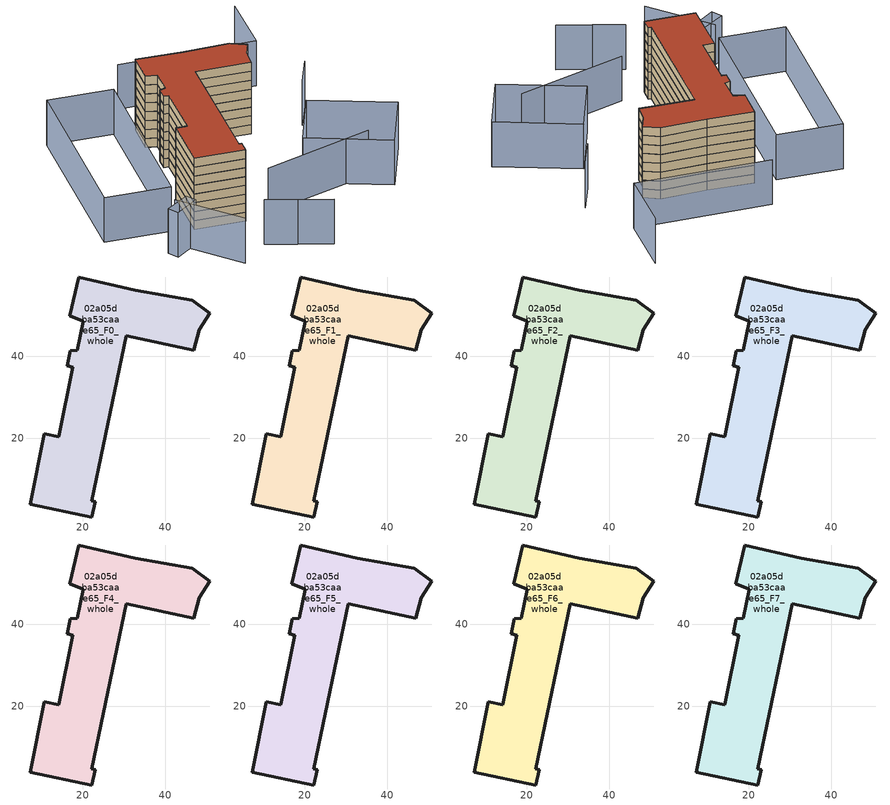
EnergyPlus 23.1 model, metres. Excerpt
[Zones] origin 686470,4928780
02a05dba53caae65_F0_whole
 floor ground (EU_floor_Construction): 22.98,4.58 22.19,4.75 30.48,44.95 46.93,41.37 48.28,46.42 50.88,50.45 46.6,53.62 32.76,55.96 18.96,59.24 16.81,49.79 20.05,48.45 18.68,41.46 16.86,41.24 16.12,37.58 17.52,37.29 14.06,20.37 10.62,21.07 7.17,3.99 22.2,0.83 z0
 wall outside (EU_wall_Construction): 22.2,0.83 7.17,3.99 10.62,21.07 14.06,20.37 17.52,37.29 16.12,37.58 16.86,41.24 18.68,41.46 20.05,48.45 16.81,49.79 18.96,59.24 32.76,55.96 46.6,53.62 50.88,50.45 48.28,46.42 46.93,41.37 30.48,44.95 22.19,4.75 22.98,4.58 22.2,0.83 z0:3
02a05dba53caae65_F1_whole
 floor to 02a05dba53caae65_F0_whole (EU_floor_Construction): 22.98,4.58 22.19,4.75 30.48,44.95 46.92,41.37 48.27,46.42 50.88,50.45 46.6,53.62 32.75,55.96 18.96,59.24 16.81,49.79 20.04,48.45 18.67,41.46 16.86,41.24 16.12,37.58 17.51,37.29 14.06,20.37 10.62,21.07 7.17,3.99 22.2,0.83 z3
 wall outside (EU_wall_Construction): 22.2,0.83 7.17,3.99 10.62,21.07 14.06,20.37 17.52,37.29 16.12,37.58 16.86,41.24 18.68,41.46 20.05,48.45 16.81,49.79 18.96,59.24 32.76,55.96 46.6,53.62 50.88,50.45 48.28,46.42 46.93,41.37 30.48,44.95 22.19,4.75 22.98,4.58 22.2,0.83 z3:6
02a05dba53caae65_F2_whole
 floor to 02a05dba53caae65_F1_whole (EU_floor_Construction): 22.98,4.58 22.19,4.75 30.48,44.95 46.92,41.37 48.27,46.42 50.88,50.45 46.6,53.62 32.75,55.96 18.96,59.24 16.81,49.79 20.04,48.45 18.67,41.46 16.86,41.24 16.12,37.58 17.51,37.29 14.06,20.37 10.62,21.07 7.17,3.99 22.2,0.83 z6
 wall outside (EU_wall_Construction): 22.2,0.83 7.17,3.99 10.62,21.07 14.06,20.37 17.52,37.29 16.12,37.58 16.86,41.24 18.68,41.46 20.05,48.45 16.81,49.79 18.96,59.24 32.76,55.96 46.6,53.62 50.88,50.45 48.28,46.42 46.93,41.37 30.48,44.95 22.19,4.75 22.98,4.58 22.2,0.83 z6:9
02a05dba53caae65_F3_whole
 floor to 02a05dba53caae65_F2_whole (EU_floor_Construction): 22.98,4.58 22.19,4.75 30.48,44.95 46.92,41.37 48.27,46.42 50.88,50.45 46.6,53.62 32.75,55.96 18.96,59.24 16.81,49.79 20.04,48.45 18.67,41.46 16.86,41.24 16.12,37.58 17.51,37.29 14.06,20.37 10.62,21.07 7.17,3.99 22.2,0.83 z9
 wall outside (EU_wall_Construction): 22.2,0.83 7.17,3.99 10.62,21.07 14.06,20.37 17.52,37.29 16.12,37.58 16.86,41.24 18.68,41.46 20.05,48.45 16.81,49.79 18.96,59.24 32.76,55.96 46.6,53.62 50.88,50.45 48.28,46.42 46.93,41.37 30.48,44.95 22.19,4.75 22.98,4.58 22.2,0.83 z9:12
02a05dba53caae65_F4_whole
 floor to 02a05dba53caae65_F3_whole (EU_floor_Construction): 22.98,4.58 22.19,4.75 30.48,44.95 46.92,41.37 48.27,46.42 50.88,50.45 46.6,53.62 32.75,55.96 18.96,59.24 16.81,49.79 20.04,48.45 18.67,41.46 16.86,41.24 16.12,37.58 17.51,37.29 14.06,20.37 10.62,21.07 7.17,3.99 22.2,0.83 z12
 wall outside (EU_wall_Construction): 22.2,0.83 7.17,3.99 10.62,21.07 14.06,20.37 17.52,37.29 16.12,37.58 16.86,41.24 18.68,41.46 20.05,48.45 16.81,49.79 18.96,59.24 32.76,55.96 46.6,53.62 50.88,50.45 48.28,46.42 46.93,41.37 30.48,44.95 22.19,4.75 22.98,4.58 22.2,0.83 z12:15
02a05dba53caae65_F5_whole
 floor to 02a05dba53caae65_F4_whole (EU_floor_Construction): 22.98,4.58 22.19,4.75 30.48,44.95 46.92,41.37 48.27,46.42 50.88,50.45 46.6,53.62 32.75,55.96 18.96,59.24 16.81,49.79 20.04,48.45 18.67,41.46 16.86,41.24 16.12,37.58 17.51,37.29 14.06,20.37 10.62,21.07 7.17,3.99 22.2,0.83 z15
 wall outside (EU_wall_Construction): 22.2,0.83 7.17,3.99 10.62,21.07 14.06,20.37 17.52,37.29 16.12,37.58 16.86,41.24 18.68,41.46 20.05,48.45 16.81,49.79 18.96,59.24 32.76,55.96 46.6,53.62 50.88,50.45 48.28,46.42 46.93,41.37 30.48,44.95 22.19,4.75 22.98,4.58 22.2,0.83 z15:18
02a05dba53caae65_F6_whole
 floor to 02a05dba53caae65_F5_whole (EU_floor_Construction): 22.98,4.58 22.19,4.75 30.48,44.95 46.92,41.37 48.27,46.42 50.88,50.45 46.6,53.62 32.75,55.96 18.96,59.24 16.81,49.79 20.04,48.45 18.67,41.46 16.86,41.24 16.12,37.58 17.51,37.29 14.06,20.37 10.62,21.07 7.17,3.99 22.2,0.83 z18
 wall outside (EU_wall_Construction): 22.2,0.83 7.17,3.99 10.62,21.07 14.06,20.37 17.52,37.29 16.12,37.58 16.86,41.24 18.68,41.46 20.05,48.45 16.81,49.79 18.96,59.24 32.76,55.96 46.6,53.62 50.88,50.45 48.28,46.42 46.93,41.37 30.48,44.95 22.19,4.75 22.98,4.58 22.2,0.83 z18:21
02a05dba53caae65_F7_whole
 floor to 02a05dba53caae65_F6_whole (EU_floor_Construction): 22.98,4.58 22.19,4.75 30.48,44.95 46.92,41.37 48.27,46.42 50.88,50.45 46.6,53.62 32.75,55.96 18.96,59.24 16.81,49.79 20.04,48.45 18.67,41.46 16.86,41.24 16.12,37.58 17.51,37.29 14.06,20.37 10.62,21.07 7.17,3.99 22.2,0.83 z21
 wall outside (EU_wall_Construction): 22.2,0.83 7.17,3.99 10.62,21.07 14.06,20.37 17.52,37.29 16.12,37.58 16.86,41.24 18.68,41.46 20.05,48.45 16.81,49.79 18.96,59.24 32.76,55.96 46.6,53.62 50.88,50.45 48.28,46.42 46.93,41.37 30.48,44.95 22.19,4.75 22.98,4.58 22.2,0.83 z21:24
 roof outside (EU_roof_Construction): 46.6,53.62 50.88,50.45 48.28,46.42 46.93,41.37 30.48,44.95 22.19,4.75 22.98,4.58 22.2,0.83 7.17,3.99 10.62,21.07 14.06,20.37 17.52,37.29 16.12,37.58 16.86,41.24 18.68,41.46 20.05,48.45 16.81,49.79 18.96,59.24 32.76,55.96 z24
shading: 20.69,-12.79 29.06,-17.49 / 29.01,-17.33 38.18,-22.4 / -1.56,-0.18 10.98,-18.94 / 30.07,1.65 65.03,5.41 / 61.86,38.16 67.67,46.96 / 65.01,83.07 61.07,63.49 / 61.07,63.49 20.24,71.69 / -5.68,-3.61 2.16,-0.01 / 2.16,-0.01 3.6,-3.15 / 3.6,-3.15 -4.24,-6.75 / -4.24,-6.75 -5.68,-3.61 / 57.66,28.46 79.95,14.49 / 79.95,14.49 69.03,-2.92 / 69.03,-2.92 46.74,11.05 / 46.74,11.05 57.66,28.46 / 12.65,60.55 1.02,6.45 / 1.02,6.45 -18.59,10.66 / -18.59,10.66 -6.96,64.77 / -6.96,64.77 12.65,60.55 z0:15
[Building]
EU S2 Campaign: North Axis=0; Terrain=City; Solar Distribution=FullExterior
[Site:Location]
Bologna: Latitude=44.5; Longitude=11.25; Time Zone=1; Elevation=37
[SizingPeriod:WeatherFileDays]
AnnualSizingPeriod: Begin Month=1; Begin Day of Month=1; End Month=12; End Day of Month=31; Day of Week for Start Day=Monday; Use Weather File Daylight Saving Period=No; Use Weather File Rain and Snow Indicators=No
[MATERIAL]
EU_InternalMass_Material: Roughness=MediumRough; Thickness=0.1; Conductivity=1; Density=1800; Specific Heat=900; Thermal Absorptance=0.9; Solar Absorptance=0.7; Visible Absorptance=0.7
[MATERIAL:NOMASS] Roughness=MediumRough; Thermal Absorptance=0.9; Solar Absorptance=0.7; Visible Absorptance=0.7
Name | Thermal Resistance
EU_wall_NoMass | 0.905828
EU_roof_NoMass | 0.37593
EU_floor_NoMass | 0.67114
[CONSTRUCTION]
EU_wall_Construction: EU_wall_NoMass
EU_roof_Construction: EU_roof_NoMass
EU_floor_Construction: EU_floor_NoMass
EU_InternalMass_Construction: EU_InternalMass_Material
[ZONE] Type=1; Multiplier=1; Ceiling Height=autocalculate; Volume=2779; Floor Area=autocalculate; Part of Total Floor Area=Yes
02a05dba53caae65_F0_whole; 02a05dba53caae65_F1_whole; 02a05dba53caae65_F2_whole; 02a05dba53caae65_F3_whole; 02a05dba53caae65_F4_whole; 02a05dba53caae65_F5_whole; 02a05dba53caae65_F6_whole; 02a05dba53caae65_F7_whole
[INTERNALMASS] Construction=EU_InternalMass_Construction; Surface Area=926.334
Name | Zone or ZoneList
02a05dba53caae65_F0_whole_EU_InternalMass | 02a05dba53caae65_F0_whole
02a05dba53caae65_F1_whole_EU_InternalMass | 02a05dba53caae65_F1_whole
02a05dba53caae65_F2_whole_EU_InternalMass | 02a05dba53caae65_F2_whole
02a05dba53caae65_F3_whole_EU_InternalMass | 02a05dba53caae65_F3_whole
02a05dba53caae65_F4_whole_EU_InternalMass | 02a05dba53caae65_F4_whole
02a05dba53caae65_F5_whole_EU_InternalMass | 02a05dba53caae65_F5_whole
02a05dba53caae65_F6_whole_EU_InternalMass | 02a05dba53caae65_F6_whole
02a05dba53caae65_F7_whole_EU_InternalMass | 02a05dba53caae65_F7_whole
[OTHEREQUIPMENT] Fuel Type=Electricity; Design Level Calculation Method=Watts/Area; Power per Zone Floor Area=1; Fraction Latent=0; Fraction Radiant=0; Fraction Lost=0; Carbon Dioxide Generation Rate=0; EndUse Subcategory=EU_Step8_InternalGains
Name | Zone or ZoneList or Space or SpaceList | Schedule
EU_Step8_InternalGain_02a05dba53caae65_F0_whole_f000 | 02a05dba53caae65_F0_whole | EU_Step8_GainSchedule_02a05dba53caae65_F0_whole_f000
EU_Step8_InternalGain_02a05dba53caae65_F1_whole_f000 | 02a05dba53caae65_F1_whole | EU_Step8_GainSchedule_02a05dba53caae65_F1_whole_f000
EU_Step8_InternalGain_02a05dba53caae65_F2_whole_f000 | 02a05dba53caae65_F2_whole | EU_Step8_GainSchedule_02a05dba53caae65_F2_whole_f000
EU_Step8_InternalGain_02a05dba53caae65_F3_whole_f000 | 02a05dba53caae65_F3_whole | EU_Step8_GainSchedule_02a05dba53caae65_F3_whole_f000
EU_Step8_InternalGain_02a05dba53caae65_F4_whole_f000 | 02a05dba53caae65_F4_whole | EU_Step8_GainSchedule_02a05dba53caae65_F4_whole_f000
EU_Step8_InternalGain_02a05dba53caae65_F5_whole_f000 | 02a05dba53caae65_F5_whole | EU_Step8_GainSchedule_02a05dba53caae65_F5_whole_f000
EU_Step8_InternalGain_02a05dba53caae65_F6_whole_f000 | 02a05dba53caae65_F6_whole | EU_Step8_GainSchedule_02a05dba53caae65_F6_whole_f000
EU_Step8_InternalGain_02a05dba53caae65_F7_whole_f000 | 02a05dba53caae65_F7_whole | EU_Step8_GainSchedule_02a05dba53caae65_F7_whole_f000
[ZONEVENTILATION:DESIGNFLOWRATE] Schedule=EU_AlwaysOn; Design Flow Rate Calculation Method=AirChanges/Hour; Air Changes per Hour=0.73129; Ventilation Type=Natural; Fan Pressure Rise=0; Fan Total Efficiency=1; Constant Term Coefficient=1; Temperature Term Coefficient=0; Velocity Term Coefficient=0; Velocity Squared Term Coefficient=0; Minimum Indoor Temperature=-100; Maximum Indoor Temperature=100; Delta Temperature=-100; Minimum Outdoor Temperature=-100; Maximum Outdoor Temperature=100; Maximum Wind Speed=40
Name | Zone or ZoneList or Space or SpaceList
EU_ConstantAir_02a05dba53caae65_F0_whole | 02a05dba53caae65_F0_whole
EU_ConstantAir_02a05dba53caae65_F1_whole | 02a05dba53caae65_F1_whole
EU_ConstantAir_02a05dba53caae65_F2_whole | 02a05dba53caae65_F2_whole
EU_ConstantAir_02a05dba53caae65_F3_whole | 02a05dba53caae65_F3_whole
EU_ConstantAir_02a05dba53caae65_F4_whole | 02a05dba53caae65_F4_whole
EU_ConstantAir_02a05dba53caae65_F5_whole | 02a05dba53caae65_F5_whole
EU_ConstantAir_02a05dba53caae65_F6_whole | 02a05dba53caae65_F6_whole
EU_ConstantAir_02a05dba53caae65_F7_whole | 02a05dba53caae65_F7_whole
[HVACTEMPLATE:THERMOSTAT] Constant Heating Setpoint=20; Constant Cooling Setpoint=50
EU_HeatOnly_02a05dba53caae65_F0_whole; EU_HeatOnly_02a05dba53caae65_F1_whole; EU_HeatOnly_02a05dba53caae65_F2_whole; EU_HeatOnly_02a05dba53caae65_F3_whole; EU_HeatOnly_02a05dba53caae65_F4_whole; EU_HeatOnly_02a05dba53caae65_F5_whole; EU_HeatOnly_02a05dba53caae65_F6_whole; EU_HeatOnly_02a05dba53caae65_F7_whole
[HVACTEMPLATE:ZONE:IDEALLOADSAIRSYSTEM] System Availability Schedule=EU_AlwaysOn; Maximum Heating Supply Air Temperature=50; Minimum Cooling Supply Air Temperature=13; Maximum Heating Supply Air Humidity Ratio=0.0156; Minimum Cooling Supply Air Humidity Ratio=0.0077; Heating Limit=NoLimit; Cooling Limit=NoLimit; Heating Availability Schedule=EU_AlwaysOn; Cooling Availability Schedule=EU_CoolingOff; Dehumidification Control Type=ConstantSensibleHeatRatio; Cooling Sensible Heat Ratio=0.7; Dehumidification Setpoint=60; Humidification Control Type=None; Humidification Setpoint=30; Outdoor Air Method=None; Outdoor Air Flow Rate per Person=0.00944; Outdoor Air Flow Rate per Zone Floor Area=0; Outdoor Air Flow Rate per Zone=0; Demand Controlled Ventilation Type=None; Outdoor Air Economizer Type=NoEconomizer; Heat Recovery Type=None; Sensible Heat Recovery Effectiveness=0.7; Latent Heat Recovery Effectiveness=0.65
Name | Template Thermostat
02a05dba53caae65_F0_whole | EU_HeatOnly_02a05dba53caae65_F0_whole
02a05dba53caae65_F1_whole | EU_HeatOnly_02a05dba53caae65_F1_whole
02a05dba53caae65_F2_whole | EU_HeatOnly_02a05dba53caae65_F2_whole
02a05dba53caae65_F3_whole | EU_HeatOnly_02a05dba53caae65_F3_whole
02a05dba53caae65_F4_whole | EU_HeatOnly_02a05dba53caae65_F4_whole
02a05dba53caae65_F5_whole | EU_HeatOnly_02a05dba53caae65_F5_whole
02a05dba53caae65_F6_whole | EU_HeatOnly_02a05dba53caae65_F6_whole
02a05dba53caae65_F7_whole | EU_HeatOnly_02a05dba53caae65_F7_whole
[SIZING:ZONE] Zone Cooling Design Supply Air Temperature Input Method=SupplyAirTemperature; Zone Cooling Design Supply Air Temperature=13; Zone Heating Design Supply Air Temperature Input Method=SupplyAirTemperature; Zone Heating Design Supply Air Temperature=50; Zone Cooling Design Supply Air Humidity Ratio=0.008; Zone Heating Design Supply Air Humidity Ratio=0.008; Cooling Design Air Flow Method=DesignDay; Cooling Design Air Flow Rate=0; Cooling Minimum Air Flow per Zone Floor Area=0.000762; Cooling Minimum Air Flow=0; Cooling Minimum Air Flow Fraction=0.2; Heating Design Air Flow Method=DesignDay; Heating Design Air Flow Rate=0; Heating Maximum Air Flow per Zone Floor Area=0.002032; Heating Maximum Air Flow=0.141576; Heating Maximum Air Flow Fraction=0.3; Account for Dedicated Outdoor Air System=No; Dedicated Outdoor Air System Control Strategy=NeutralSupplyAir; Dedicated Outdoor Air Low Setpoint Temperature for Design=autosize; Dedicated Outdoor Air High Setpoint Temperature for Design=autosize; Zone Load Sizing Method=Sensible Load Only No Latent Load; Zone Latent Cooling Design Supply Air Humidity Ratio Input Method=HumidityRatioDifference; Zone Cooling Design Supply Air Humidity Ratio Difference=0.005; Zone Latent Heating Design Supply Air Humidity Ratio Input Method=HumidityRatioDifference; Zone Humidification Design Supply Air Humidity Ratio Difference=0.005
02a05dba53caae65_F0_whole; 02a05dba53caae65_F1_whole; 02a05dba53caae65_F2_whole; 02a05dba53caae65_F3_whole; 02a05dba53caae65_F4_whole; 02a05dba53caae65_F5_whole; 02a05dba53caae65_F6_whole; 02a05dba53caae65_F7_whole
[SCHEDULE:CONSTANT]
Name | Hourly Value
EU_AlwaysOn | 1
EU_CoolingOff | 0
[SCHEDULE:FILE] Column Number=1; Rows to Skip at Top=0; Number of Hours of Data=8760; Column Separator=Comma; Interpolate to Timestep=No; Minutes per Item=60; Adjust Schedule for Daylight Savings=Yes
Name | File
EU_Step8_GainSchedule_02a05dba53caae65_F0_whole_f000 | ../../schedules/02a05dba53caae65/02a05dba53caae65_F0_whole_f000_gain.csv
EU_Step8_GainSchedule_02a05dba53caae65_F1_whole_f000 | ../../schedules/02a05dba53caae65/02a05dba53caae65_F1_whole_f000_gain.csv
EU_Step8_GainSchedule_02a05dba53caae65_F2_whole_f000 | ../../schedules/02a05dba53caae65/02a05dba53caae65_F2_whole_f000_gain.csv
EU_Step8_GainSchedule_02a05dba53caae65_F3_whole_f000 | ../../schedules/02a05dba53caae65/02a05dba53caae65_F3_whole_f000_gain.csv
EU_Step8_GainSchedule_02a05dba53caae65_F4_whole_f000 | ../../schedules/02a05dba53caae65/02a05dba53caae65_F4_whole_f000_gain.csv
EU_Step8_GainSchedule_02a05dba53caae65_F5_whole_f000 | ../../schedules/02a05dba53caae65/02a05dba53caae65_F5_whole_f000_gain.csv
EU_Step8_GainSchedule_02a05dba53caae65_F6_whole_f000 | ../../schedules/02a05dba53caae65/02a05dba53caae65_F6_whole_f000_gain.csv
EU_Step8_GainSchedule_02a05dba53caae65_F7_whole_f000 | ../../schedules/02a05dba53caae65/02a05dba53caae65_F7_whole_f000_gain.csv
